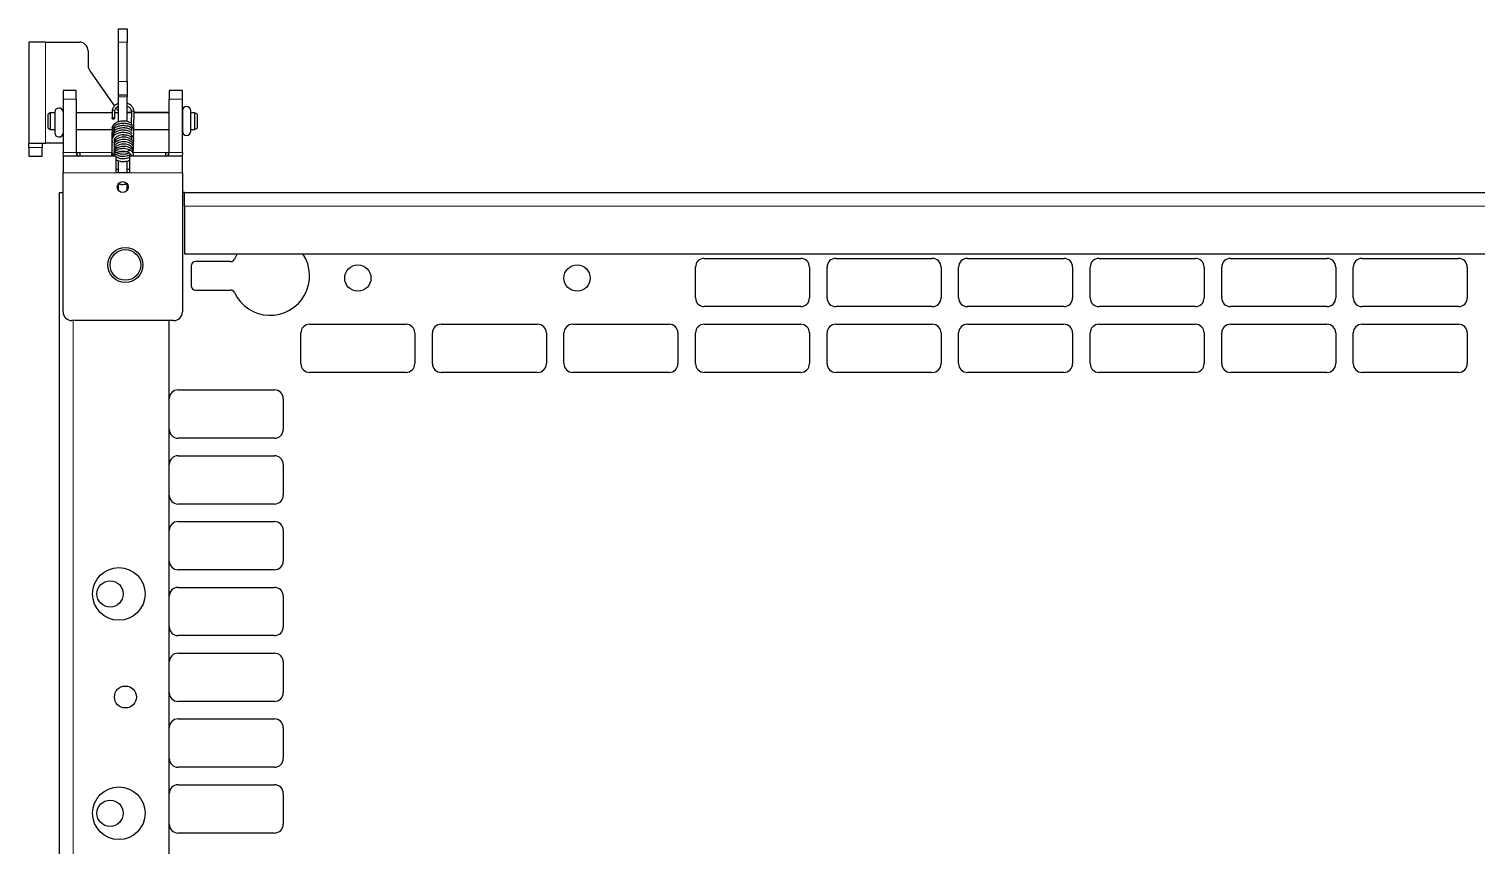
# Model space of a CAD drawing. Header units: millimetres. Extents: x -1039 to 1236, y -456 to 1988.
# Drawn here: x 278.2 to 608.2, y 1691.3 to 1877.4 of the extents above; entities that cross this region are included whole.
import ezdxf

# ---------------------------------------------------------------- set-up
doc = ezdxf.new("R2010")
doc.units = ezdxf.units.MM

msp = doc.modelspace()

# ---------------------------------------------------------------- linework, layer by layer
at = {"color": 7, "linetype": 'Continuous', "lineweight": 25}
for p, q in [((298.63, 1877.36), (300.63, 1877.36)), ((298.63, 1874.36), (298.63, 1877.36)), ((300.63, 1877.36), (300.63, 1874.36)), ((282.03, 1874.36), (278.23, 1874.36)), ((278.23, 1874.36), (278.23, 1851.36)), ((282.03, 1874.36), (289.73, 1874.36)), ((291.73, 1872.36), (291.73, 1868.99)), ((298.63, 1865.36), (298.63, 1874.36)), ((300.63, 1865.36), (300.63, 1874.36)), ((292.09, 1867.85), (297.73, 1859.79)), ((298.63, 1862.36), (298.63, 1865.36)), ((300.63, 1865.36), (300.63, 1862.36)), ((289.03, 1863.36), (286.03, 1863.36)), ((286.03, 1863.36), (286.03, 1861.36)), ((286.03, 1861.36), (286.03, 1849.16)), ((289.03, 1861.36), (289.03, 1863.36)), ((289.03, 1861.36), (289.03, 1849.16)), ((298.63, 1862.36), (300.63, 1862.36)), ((298.63, 1861.86), (298.63, 1862.36)), ((298.63, 1856.18), (298.63, 1861.86)), ((300.63, 1862.36), (300.63, 1861.86)), ((300.63, 1856.26), (300.63, 1861.86)), ((310.23, 1863.36), (310.23, 1861.36)), ((313.23, 1863.36), (310.23, 1863.36)), ((310.23, 1849.16), (310.23, 1861.36)), ((313.23, 1861.36), (313.23, 1863.36)), ((313.23, 1849.16), (313.23, 1861.36)), ((283.08, 1858.26), (282.58, 1857.97)), ((282.58, 1854.75), (282.58, 1857.97)), ((284.13, 1858.26), (283.08, 1858.26)), ((283.08, 1858.26), (283.08, 1854.46)), ((284.13, 1858.39), (284.13, 1853.69)), ((297.2, 1858.26), (289.03, 1858.26)), ((297.2, 1858.6), (297.18, 1856.99)), ((297.78, 1856.99), (297.8, 1858.59)), ((298.63, 1858.26), (297.8, 1858.26)), ((300.63, 1858.36), (301.6, 1858.36)), ((301.6, 1858.26), (300.63, 1858.26)), ((301.6, 1858.47), (301.56, 1855.82)), ((302.16, 1855.21), (302.2, 1858.46)), ((302.2, 1858.36), (310.23, 1858.36)), ((310.23, 1858.26), (302.2, 1858.26)), ((313.23, 1858.74), (313.23, 1854.04)), ((313.23, 1858.26), (313.23, 1858.26)), ((315.13, 1854.04), (315.13, 1858.74)), ((316.08, 1858.26), (315.13, 1858.26)), ((316.58, 1857.97), (316.08, 1858.26)), ((316.08, 1854.46), (316.08, 1858.26)), ((316.58, 1857.97), (316.58, 1854.75)), ((282.58, 1854.75), (283.08, 1854.46)), ((302.17, 1854.78), (302.12, 1855.19)), ((302.16, 1854.72), (302.17, 1854.78)), ((316.08, 1854.46), (316.58, 1854.75)), ((278.23, 1851.36), (282.03, 1851.36)), ((278.23, 1850.36), (278.23, 1851.36)), ((281.23, 1851.36), (281.23, 1850.36)), ((286.03, 1851.36), (282.03, 1851.36)), ((283.08, 1854.46), (284.13, 1854.46)), ((289.03, 1854.46), (297.19, 1854.46)), ((297.91, 1852.15), (297.81, 1852.28)), ((298.31, 1851.78), (298.19, 1851.86)), ((301.66, 1853.02), (301.9, 1852.78)), ((302.09, 1854.46), (310.23, 1854.46)), ((313.23, 1854.46), (313.23, 1854.46)), ((315.13, 1854.46), (316.08, 1854.46)), ((278.23, 1850.36), (278.23, 1848.36)), ((278.23, 1848.36), (281.23, 1848.36)), ((281.23, 1848.36), (281.23, 1850.36)), ((286.03, 1848.36), (286.03, 1844.56)), ((298.13, 1848.36), (286.03, 1848.36)), ((289.03, 1849.16), (289.83, 1849.16)), ((289.83, 1849.16), (289.83, 1848.36)), ((297.19, 1848.86), (297.08, 1848.47)), ((297.08, 1848.47), (297.08, 1848.41)), ((297.08, 1848.41), (297.08, 1848.36)), ((297.68, 1848.43), (297.73, 1848.62)), ((297.68, 1848.37), (297.68, 1848.43)), ((298.13, 1844.56), (298.13, 1848.36)), ((313.23, 1848.36), (301.13, 1848.36)), ((301.13, 1848.36), (301.13, 1844.56)), ((309.43, 1848.36), (309.43, 1849.16)), ((309.43, 1849.16), (310.23, 1849.16)), ((313.23, 1844.56), (313.23, 1848.36)), ((298.13, 1845.36), (298.63, 1845.36)), ((298.63, 1844.56), (298.63, 1847.32)), ((300.63, 1844.56), (300.63, 1847.26)), ((300.63, 1845.36), (301.13, 1845.36)), ((286.03, 1812.86), (286.03, 1844.56)), ((301.13, 1844.56), (298.13, 1844.56)), ((298.63, 1840.56), (298.63, 1842.06)), ((300.63, 1840.56), (300.63, 1842.06)), ((313.23, 1844.56), (313.23, 1812.86)), ((285.23, 1840.06), (286.03, 1840.06)), ((285.23, -242.94), (285.23, 1840.06)), ((313.73, 1840.06), (313.23, 1840.06)), ((313.73, 1840.07), (1142.73, 1840.07)), ((313.73, 1836.97), (313.73, 1840.07)), ((313.73, 1836.97), (313.73, 1826.07)), ((313.73, 1826.07), (1142.73, 1826.07)), ((325.75, 1826.07), (325.08, 1824.9)), ((432.23, 1825.06), (454.23, 1825.06)), ((462.23, 1825.06), (484.23, 1825.06)), ((492.23, 1825.06), (514.23, 1825.06)), ((522.23, 1825.06), (544.23, 1825.06)), ((552.23, 1825.06), (574.23, 1825.06)), ((582.23, 1825.06), (604.23, 1825.06)), ((315.23, 1823.32), (315.23, 1818.82)), ((324.18, 1824.32), (316.23, 1824.32)), ((430.23, 1816.06), (430.23, 1823.06)), ((456.23, 1823.06), (456.23, 1816.06)), ((460.23, 1816.06), (460.23, 1823.06)), ((486.23, 1823.06), (486.23, 1816.06)), ((490.23, 1816.06), (490.23, 1823.06)), ((516.23, 1823.06), (516.23, 1816.06)), ((520.23, 1816.06), (520.23, 1823.06)), ((546.23, 1823.06), (546.23, 1816.06)), ((550.23, 1816.06), (550.23, 1823.06)), ((576.23, 1823.06), (576.23, 1816.06)), ((580.23, 1816.06), (580.23, 1823.06)), ((606.23, 1823.06), (606.23, 1816.06)), ((316.23, 1817.82), (324.18, 1817.82)), ((454.23, 1814.06), (432.23, 1814.06)), ((484.23, 1814.06), (462.23, 1814.06)), ((514.23, 1814.06), (492.23, 1814.06)), ((544.23, 1814.06), (522.23, 1814.06)), ((574.23, 1814.06), (552.23, 1814.06)), ((604.23, 1814.06), (582.23, 1814.06)), ((311.23, 1810.86), (288.03, 1810.86)), ((310.23, -242.94), (310.23, 1810.86)), ((342.23, 1810.06), (364.23, 1810.06)), ((372.23, 1810.06), (394.23, 1810.06)), ((402.23, 1810.06), (424.23, 1810.06)), ((432.23, 1810.06), (454.23, 1810.06)), ((462.23, 1810.06), (484.23, 1810.06)), ((492.23, 1810.06), (514.23, 1810.06)), ((522.23, 1810.06), (544.23, 1810.06)), ((552.23, 1810.06), (574.23, 1810.06)), ((582.23, 1810.06), (604.23, 1810.06)), ((340.23, 1801.06), (340.23, 1808.06)), ((366.23, 1808.06), (366.23, 1801.06)), ((370.23, 1801.06), (370.23, 1808.06)), ((396.23, 1808.06), (396.23, 1801.06)), ((400.23, 1801.06), (400.23, 1808.06)), ((426.23, 1808.06), (426.23, 1801.06)), ((430.23, 1801.06), (430.23, 1808.06)), ((456.23, 1808.06), (456.23, 1801.06)), ((460.23, 1801.06), (460.23, 1808.06)), ((486.23, 1808.06), (486.23, 1801.06)), ((490.23, 1801.06), (490.23, 1808.06)), ((516.23, 1808.06), (516.23, 1801.06)), ((520.23, 1801.06), (520.23, 1808.06)), ((546.23, 1808.06), (546.23, 1801.06)), ((550.23, 1801.06), (550.23, 1808.06)), ((576.23, 1808.06), (576.23, 1801.06)), ((580.23, 1801.06), (580.23, 1808.06)), ((606.23, 1808.06), (606.23, 1801.06)), ((364.23, 1799.06), (342.23, 1799.06)), ((394.23, 1799.06), (372.23, 1799.06)), ((424.23, 1799.06), (402.23, 1799.06)), ((454.23, 1799.06), (432.23, 1799.06)), ((484.23, 1799.06), (462.23, 1799.06)), ((514.23, 1799.06), (492.23, 1799.06)), ((544.23, 1799.06), (522.23, 1799.06)), ((574.23, 1799.06), (552.23, 1799.06)), ((604.23, 1799.06), (582.23, 1799.06)), ((312.23, 1795.06), (334.23, 1795.06)), ((336.23, 1793.06), (336.23, 1786.06)), ((334.23, 1784.06), (312.23, 1784.06)), ((312.23, 1780.06), (334.23, 1780.06)), ((336.23, 1778.06), (336.23, 1771.06)), ((334.23, 1769.06), (312.23, 1769.06)), ((312.23, 1765.06), (334.23, 1765.06)), ((336.23, 1763.06), (336.23, 1756.06)), ((334.23, 1754.06), (312.23, 1754.06)), ((312.23, 1750.06), (334.23, 1750.06)), ((336.23, 1748.06), (336.23, 1741.06)), ((334.23, 1739.06), (312.23, 1739.06)), ((312.23, 1735.06), (334.23, 1735.06)), ((336.23, 1733.06), (336.23, 1726.06)), ((334.23, 1724.06), (312.23, 1724.06)), ((312.23, 1720.06), (334.23, 1720.06)), ((336.23, 1718.06), (336.23, 1711.06)), ((334.23, 1709.06), (312.23, 1709.06)), ((312.23, 1705.06), (334.23, 1705.06)), ((336.23, 1703.06), (336.23, 1696.06)), ((334.23, 1694.06), (312.23, 1694.06))]:
    msp.add_line(p, q, dxfattribs=at)
at = {"color": 8, "linetype": 'Continuous', "lineweight": 18}
for p, q in [((282.03, 1874.36), (282.03, 1851.36)), ((300.63, 1874.36), (298.63, 1874.36)), ((298.63, 1865.36), (300.63, 1865.36)), ((286.03, 1861.36), (289.03, 1861.36)), ((300.63, 1861.86), (298.63, 1861.86)), ((310.23, 1861.36), (313.23, 1861.36)), ((301.69, 1854.55), (301.74, 1854.52)), ((281.23, 1850.36), (278.23, 1850.36)), ((289.03, 1849.16), (286.03, 1849.16)), ((289.83, 1849.16), (297.13, 1849.16)), ((297.67, 1848.36), (297.68, 1848.42)), ((302.09, 1849.16), (309.43, 1849.16)), ((310.23, 1849.16), (313.23, 1849.16)), ((286.03, 1844.56), (298.13, 1844.56)), ((301.13, 1844.56), (313.23, 1844.56)), ((313.73, 1836.97), (1142.73, 1836.97)), ((288.33, -242.94), (288.33, 1810.86))]:
    msp.add_line(p, q, dxfattribs=at)
at = {"color": 8, "linetype": 'Continuous', "lineweight": 18, "flags": 128}
for points in [[(297.2, 1858.6), (297.2, 1858.61), (297.23, 1858.67), (297.3, 1858.73), (297.4, 1858.77), (297.51, 1858.78)], [(297.51, 1858.78), (297.63, 1858.76), (297.72, 1858.72), (297.78, 1858.66), (297.8, 1858.59)], [(301.91, 1858.64), (301.8, 1858.63), (301.7, 1858.6), (301.63, 1858.54), (301.6, 1858.47), (301.6, 1858.47)], [(302.2, 1858.46), (302.18, 1858.52), (302.12, 1858.58), (302.02, 1858.62), (301.91, 1858.64)], [(301.57, 1854.81), (301.57, 1854.81), (301.58, 1854.75)], [(301.86, 1855.02), (301.75, 1855.01), (301.69, 1855)], [(297.08, 1848.47), (297.08, 1848.46), (297.1, 1848.36)], [(297.08, 1848.41), (297.08, 1848.4), (297.08, 1848.36)]]:
    msp.add_lwpolyline(points, dxfattribs=at)
at = {"color": 7, "linetype": 'Continuous', "lineweight": 25, "flags": 128}
for points in [[(297.49, 1857.17), (297.61, 1857.15), (297.7, 1857.11), (297.76, 1857.05), (297.78, 1856.98), (297.75, 1856.91), (297.69, 1856.86), (297.59, 1856.82), (297.47, 1856.81), (297.36, 1856.83), (297.26, 1856.87), (297.2, 1856.93), (297.18, 1857), (297.21, 1857.07), (297.28, 1857.12), (297.38, 1857.16), (297.49, 1857.17)], [(301.75, 1854.86), (301.83, 1854.86), (301.94, 1854.89), (302.04, 1854.95), (302.1, 1855.03), (302.13, 1855.13), (302.1, 1855.22), (302.04, 1855.29), (301.95, 1855.33), (301.83, 1855.34), (301.83, 1855.34)], [(299.7, 1852.65), (299.7, 1852.7), (299.7, 1852.76)], [(286.12, 1848.36), (286.1, 1848.42), (286.03, 1849.16)], [(302.03, 1848.92), (302.09, 1849.16), (302.03, 1849.47), (301.86, 1849.77), (301.39, 1850.19), (300.93, 1850.41), (300.29, 1850.57), (299.36, 1850.59), (298.77, 1850.45), (298.14, 1850.14), (297.85, 1849.9), (297.65, 1849.58), (297.59, 1849.26), (297.63, 1849.03), (297.63, 1849.03)], [(302.03, 1849.44), (302.1, 1849.68), (302.03, 1849.99), (301.87, 1850.29), (301.4, 1850.71), (300.94, 1850.93), (300.3, 1851.09), (299.37, 1851.11), (298.79, 1850.98), (298.15, 1850.67), (297.87, 1850.42), (297.66, 1850.1), (297.6, 1849.78), (297.64, 1849.56), (297.64, 1849.56)], [(313.23, 1849.16), (313.16, 1848.42), (313.15, 1848.36)]]:
    msp.add_lwpolyline(points, dxfattribs=at)
at = {"color": 7, "linetype": 'Continuous', "lineweight": 25}
for centre, radius in [((299.63, 1841.31), 1.25), ((300.23, 1823.56), 4), ((300.23, 1823.56), 3.5), ((353.23, 1820.57), 3), ((403.23, 1820.57), 3), ((298.73, 1748.56), 6), ((296.73, 1748.56), 3), ((300.23, 1725.06), 2.5), ((298.73, 1698.56), 6), ((296.73, 1698.56), 3)]:
    msp.add_circle(centre, radius, dxfattribs=at)
for centre, radius, start, end in [((289.73, 1872.36), 2, 0, 90), ((293.73, 1868.99), 2, 180, 214.992), ((285.08, 1858.39), 0.95, 3.5614, 180), ((299.77, 1860.36), 2, 214.992, 235.204), ((314.18, 1858.74), 0.95, 0, 180), ((285.08, 1853.69), 0.95, 180, 356.4386), ((314.18, 1854.04), 0.95, 180, 0), ((289.83, 1849.16), 0.8, 180, 270), ((309.43, 1849.16), 0.8, 270, 0), ((333.23, 1821.07), 9, 205.1507, 33.749), ((432.23, 1823.06), 2, 90, 180), ((454.23, 1823.06), 2, 0, 90), ((462.23, 1823.06), 2, 90, 180), ((484.23, 1823.06), 2, 0, 90), ((492.23, 1823.06), 2, 90, 180), ((514.23, 1823.06), 2, 0, 90), ((522.23, 1823.06), 2, 90, 180), ((544.23, 1823.06), 2, 0, 90), ((552.23, 1823.06), 2, 90, 180), ((574.23, 1823.06), 2, 0, 90), ((582.23, 1823.06), 2, 90, 180), ((604.23, 1823.06), 2, 0, 90), ((316.23, 1823.32), 1, 90, 180), ((324.18, 1825.32), 1, 270, 334.8493), ((316.23, 1818.82), 1, 180, 270), ((324.18, 1816.82), 1, 25.1507, 90), ((432.23, 1816.06), 2, 180, 270), ((454.23, 1816.06), 2, 270, 0), ((462.23, 1816.06), 2, 180, 270), ((484.23, 1816.06), 2, 270, 0), ((492.23, 1816.06), 2, 180, 270), ((514.23, 1816.06), 2, 270, 0), ((522.23, 1816.06), 2, 180, 270), ((544.23, 1816.06), 2, 270, 0), ((552.23, 1816.06), 2, 180, 270), ((574.23, 1816.06), 2, 270, 0), ((582.23, 1816.06), 2, 180, 270), ((604.23, 1816.06), 2, 270, 0), ((288.03, 1812.86), 2, 180, 270), ((311.23, 1812.86), 2, 270, 0), ((342.23, 1808.06), 2, 90, 180), ((364.23, 1808.06), 2, 0, 90), ((372.23, 1808.06), 2, 90, 180), ((394.23, 1808.06), 2, 0, 90), ((402.23, 1808.06), 2, 90, 180), ((424.23, 1808.06), 2, 0, 90), ((432.23, 1808.06), 2, 90, 180), ((454.23, 1808.06), 2, 0, 90), ((462.23, 1808.06), 2, 90, 180), ((484.23, 1808.06), 2, 0, 90), ((492.23, 1808.06), 2, 90, 180), ((514.23, 1808.06), 2, 0, 90), ((522.23, 1808.06), 2, 90, 180), ((544.23, 1808.06), 2, 0, 90), ((552.23, 1808.06), 2, 90, 180), ((574.23, 1808.06), 2, 0, 90), ((582.23, 1808.06), 2, 90, 180), ((604.23, 1808.06), 2, 0, 90), ((342.23, 1801.06), 2, 180, 270), ((364.23, 1801.06), 2, 270, 0), ((372.23, 1801.06), 2, 180, 270), ((394.23, 1801.06), 2, 270, 0), ((402.23, 1801.06), 2, 180, 270), ((424.23, 1801.06), 2, 270, 0), ((432.23, 1801.06), 2, 180, 270), ((454.23, 1801.06), 2, 270, 0), ((462.23, 1801.06), 2, 180, 270), ((484.23, 1801.06), 2, 270, 0), ((492.23, 1801.06), 2, 180, 270), ((514.23, 1801.06), 2, 270, 0), ((522.23, 1801.06), 2, 180, 270), ((544.23, 1801.06), 2, 270, 0), ((552.23, 1801.06), 2, 180, 270), ((574.23, 1801.06), 2, 270, 0), ((582.23, 1801.06), 2, 180, 270), ((604.23, 1801.06), 2, 270, 0), ((312.23, 1793.06), 2, 90, 180), ((334.23, 1793.06), 2, 0, 90), ((312.23, 1786.06), 2, 180, 270), ((334.23, 1786.06), 2, 270, 0), ((312.23, 1778.06), 2, 90, 180), ((334.23, 1778.06), 2, 0, 90), ((312.23, 1771.06), 2, 180, 270), ((334.23, 1771.06), 2, 270, 0), ((312.23, 1763.06), 2, 90, 180), ((334.23, 1763.06), 2, 0, 90), ((312.23, 1756.06), 2, 180, 270), ((334.23, 1756.06), 2, 270, 0), ((312.23, 1748.06), 2, 90, 180), ((334.23, 1748.06), 2, 0, 90), ((312.23, 1741.06), 2, 180, 270), ((334.23, 1741.06), 2, 270, 0), ((312.23, 1733.06), 2, 90, 180), ((334.23, 1733.06), 2, 0, 90), ((312.23, 1726.06), 2, 180, 270), ((334.23, 1726.06), 2, 270, 0), ((312.23, 1718.06), 2, 90, 180), ((334.23, 1718.06), 2, 0, 90), ((312.23, 1711.06), 2, 180, 270), ((334.23, 1711.06), 2, 270, 0), ((312.23, 1703.06), 2, 90, 180), ((334.23, 1703.06), 2, 0, 90), ((312.23, 1696.06), 2, 180, 270), ((334.23, 1696.06), 2, 270, 0)]:
    msp.add_arc(centre, radius, start, end, dxfattribs=at)
at = {"color": 8, "linetype": 'Continuous', "lineweight": 18}
for centre, radius, start, end in [((301.93, 1854.81), 0.235, 292.4775, 353.5864), ((301.93, 1854.75), 0.233, 295.0586, 353.6892), ((293.03, 1853.14), 6.7, 355.8494, 0.6968)]:
    msp.add_arc(centre, radius, start, end, dxfattribs=at)
at = {"color": 7, "linetype": 'Continuous', "lineweight": 25}
for points, knots in [([(298.63, 1860.4), (298.4, 1860.3), (297.91, 1860.09), (297.42, 1859.51), (297.22, 1858.97), (297.21, 1858.67), (297.2, 1858.6)], [0, 0, 0, 0, 0.28163, 0.611733, 0.91388, 1, 1, 1, 1]), ([(297.8, 1858.59), (297.81, 1858.68), (297.83, 1858.97), (298.08, 1859.37), (298.4, 1859.69), (298.62, 1859.76), (298.63, 1859.76)], [0, 0, 0, 0, 0.199495, 0.615994, 0.97988, 1, 1, 1, 1]), ([(302.2, 1858.46), (302.19, 1858.6), (302.17, 1858.98), (301.88, 1859.58), (301.34, 1860.13), (300.85, 1860.32), (300.63, 1860.41)], [0, 0, 0, 0, 0.166571, 0.458626, 0.753148, 1, 1, 1, 1]), ([(300.63, 1859.79), (300.82, 1859.68), (301.2, 1859.46), (301.54, 1858.97), (301.58, 1858.63), (301.6, 1858.47)], [0, 0, 0, 0, 0.334702, 0.673778, 1, 1, 1, 1]), ([(301.68, 1854.06), (301.68, 1854.07), (301.67, 1854.21), (301.44, 1854.39), (301.04, 1854.59), (300.44, 1854.76), (299.61, 1854.84), (298.7, 1854.69), (298, 1854.39), (297.5, 1854), (297.19, 1853.51), (297.08, 1853.08), (297.18, 1852.84), (297.2, 1852.8)], [0, 0, 0, 0, 0.01216, 0.101705, 0.185092, 0.258803, 0.395126, 0.533858, 0.648935, 0.741771, 0.850277, 0.976194, 1, 1, 1, 1]), ([(301.69, 1854.55), (301.69, 1854.58), (301.68, 1854.72), (301.45, 1854.91), (301.05, 1855.11), (300.45, 1855.28), (299.62, 1855.36), (298.71, 1855.21), (298.01, 1854.91), (297.51, 1854.53), (297.2, 1854.04), (297.09, 1853.6), (297.19, 1853.36), (297.21, 1853.32)], [0, 0, 0, 0, 0.018557, 0.107455, 0.190261, 0.263476, 0.398793, 0.536541, 0.650831, 0.742973, 0.850698, 0.975752, 1, 1, 1, 1]), ([(301.69, 1855.15), (301.62, 1855.25), (301.48, 1855.44), (301.06, 1855.63), (300.46, 1855.8), (299.63, 1855.88), (298.72, 1855.73), (298.02, 1855.44), (297.52, 1855.05), (297.21, 1854.56), (297.1, 1854.13), (297.2, 1853.89), (297.22, 1853.85)], [0, 0, 0, 0, 0.09051, 0.17484, 0.249419, 0.387171, 0.527437, 0.643845, 0.737635, 0.847318, 0.974687, 1, 1, 1, 1]), ([(301.72, 1855.48), (301.72, 1855.54), (301.72, 1855.73), (301.47, 1855.95), (301.08, 1856.15), (300.47, 1856.32), (299.65, 1856.4), (298.73, 1856.26), (298.03, 1855.96), (297.53, 1855.58), (297.21, 1855.09), (297.1, 1854.65), (297.21, 1854.41), (297.22, 1854.37)], [0, 0, 0, 0, 0.0454662, 0.1317959, 0.2122513, 0.2834208, 0.4147909, 0.548597, 0.659672, 0.7491074, 0.8537284, 0.9752601, 1, 1, 1, 1]), ([(302.11, 1854.06), (302.11, 1854.07), (302.22, 1854.25), (302.17, 1854.46), (302.11, 1854.65)], [0, 0, 0, 0, 0.047565, 1, 1, 1, 1]), ([(302.15, 1854.57), (302.15, 1854.58), (302.15, 1854.59), (302.15, 1854.61), (302.16, 1854.65), (302.16, 1854.69), (302.16, 1854.72)], [0, 0, 0, 0, 0.069657, 0.179065, 0.357219, 1, 1, 1, 1]), ([(301.67, 1853.54), (301.67, 1853.55), (301.66, 1853.69), (301.43, 1853.87), (301.03, 1854.07), (300.42, 1854.23), (299.6, 1854.31), (298.69, 1854.16), (297.99, 1853.86), (297.49, 1853.48), (297.18, 1852.99), (297.08, 1852.55), (297.18, 1852.32), (297.19, 1852.28)], [0, 0, 0, 0, 0.012323, 0.101921, 0.185336, 0.259055, 0.395479, 0.534273, 0.649375, 0.742289, 0.850854, 0.976799, 1, 1, 1, 1]), ([(297.21, 1851.45), (297.18, 1851.34), (297.11, 1851.11), (297.09, 1850.86), (297.15, 1850.74), (297.15, 1850.73)], [0, 0, 0, 0, 0.484821, 0.957201, 1, 1, 1, 1]), ([(301.7, 1852.7), (301.7, 1852.83), (301.71, 1853.08), (301.43, 1853.35), (301.02, 1853.54), (300.41, 1853.71), (299.59, 1853.79), (298.68, 1853.64), (297.98, 1853.34), (297.49, 1852.95), (297.17, 1852.46), (297.08, 1851.92), (297.24, 1851.59), (297.31, 1851.45)], [0, 0, 0, 0, 0.081182, 0.159516, 0.232425, 0.296844, 0.416137, 0.537465, 0.638059, 0.719312, 0.814225, 0.924295, 1, 1, 1, 1]), ([(297.22, 1851.98), (297.18, 1851.86), (297.12, 1851.63), (297.1, 1851.39), (297.16, 1851.27), (297.16, 1851.26)], [0, 0, 0, 0, 0.48109, 0.954437, 1, 1, 1, 1]), ([(302.04, 1849.97), (302.07, 1850.05), (302.14, 1850.23), (302.05, 1850.51), (301.86, 1850.88), (301.48, 1851.22), (300.93, 1851.48), (300.25, 1851.65), (299.49, 1851.68), (298.75, 1851.51), (298.23, 1851.26), (297.86, 1850.95), (297.64, 1850.62), (297.62, 1850.41), (297.61, 1850.31)], [0, 0, 0, 0, 0.054496, 0.124427, 0.194571, 0.309343, 0.391982, 0.491793, 0.626095, 0.711822, 0.814784, 0.873623, 0.93617, 1, 1, 1, 1]), ([(299.74, 1852.67), (299.63, 1852.68), (299.32, 1852.7), (298.77, 1852.55), (298.25, 1852.32), (297.88, 1852), (297.66, 1851.68), (297.61, 1851.33), (297.64, 1851.19), (297.66, 1851.12)], [0, 0, 0, 0, 0.09772, 0.274416, 0.486418, 0.607625, 0.736513, 0.868082, 1, 1, 1, 1]), ([(302.05, 1850.49), (302.08, 1850.57), (302.14, 1850.75), (302.06, 1851.03), (301.87, 1851.4), (301.49, 1851.74), (300.94, 1852), (300.26, 1852.17), (299.5, 1852.21), (298.76, 1852.03), (298.24, 1851.79), (297.87, 1851.47), (297.65, 1851.15), (297.63, 1850.94), (297.62, 1850.83)], [0, 0, 0, 0, 0.053737, 0.123713, 0.193916, 0.308817, 0.391499, 0.491371, 0.625802, 0.711613, 0.814624, 0.873504, 0.936106, 1, 1, 1, 1]), ([(299.72, 1853.21), (299.62, 1853.21), (299.32, 1853.21), (298.79, 1853.07), (298.26, 1852.84), (297.89, 1852.52), (297.67, 1852.2), (297.61, 1851.86), (297.65, 1851.72), (297.67, 1851.65)], [0, 0, 0, 0, 0.089768, 0.267835, 0.481373, 0.603484, 0.733355, 0.865947, 1, 1, 1, 1]), ([(297.93, 1851.59), (297.87, 1851.65), (297.71, 1851.84), (297.69, 1852.15), (297.84, 1852.34), (297.89, 1852.41)], [0, 0, 0, 0, 0.243385, 0.737072, 1, 1, 1, 1]), ([(297.78, 1851.8), (297.97, 1851.82), (298.29, 1851.86), (298.56, 1851.94), (298.7, 1851.97), (298.7, 1851.97)], [0, 0, 0, 0, 0.60841, 0.994755, 1, 1, 1, 1]), ([(301.67, 1852.34), (301.67, 1852.41), (301.67, 1852.61), (301.41, 1852.83), (301.01, 1853.02), (300.45, 1853.19), (299.99, 1853.19), (299.72, 1853.19)], [0, 0, 0, 0, 0.1225832, 0.3394418, 0.5412298, 0.7194814, 1, 1, 1, 1]), ([(302.05, 1851.01), (302.08, 1851.09), (302.15, 1851.27), (302.07, 1851.55), (301.88, 1851.92), (301.5, 1852.26), (300.95, 1852.52), (300.38, 1852.69), (299.94, 1852.68), (299.74, 1852.67)], [0, 0, 0, 0, 0.091652, 0.212796, 0.334357, 0.533368, 0.676495, 0.849386, 1, 1, 1, 1]), ([(302.06, 1851.95), (302.08, 1851.97), (302.19, 1852.16), (302.14, 1852.37), (302.09, 1852.56)], [0, 0, 0, 0, 0.111112, 1, 1, 1, 1]), ([(302.08, 1851.46), (302.08, 1851.47), (302.19, 1851.65), (302.13, 1851.85), (302.08, 1852.04)], [0, 0, 0, 0, 0.056112, 1, 1, 1, 1]), ([(302.09, 1852.5), (302.09, 1852.51), (302.2, 1852.69), (302.15, 1852.89), (302.09, 1853.08)], [0, 0, 0, 0, 0.056483, 1, 1, 1, 1]), ([(302.1, 1853.54), (302.11, 1853.55), (302.22, 1853.73), (302.16, 1853.93), (302.11, 1854.13)], [0, 0, 0, 0, 0.05051, 1, 1, 1, 1]), ([(302.1, 1853.02), (302.1, 1853.03), (302.21, 1853.21), (302.15, 1853.41), (302.1, 1853.6)], [0, 0, 0, 0, 0.053483, 1, 1, 1, 1]), ([(297.18, 1849.36), (297.15, 1849.24), (297.08, 1849.01), (297.07, 1848.76), (297.12, 1848.65), (297.13, 1848.64)], [0, 0, 0, 0, 0.49851, 0.966043, 1, 1, 1, 1]), ([(297.2, 1850.41), (297.16, 1850.29), (297.1, 1850.06), (297.08, 1849.81), (297.14, 1849.7), (297.14, 1849.69)], [0, 0, 0, 0, 0.492222, 0.962666, 1, 1, 1, 1]), ([(297.2, 1850.93), (297.17, 1850.81), (297.1, 1850.58), (297.09, 1850.34), (297.14, 1850.22), (297.15, 1850.21)], [0, 0, 0, 0, 0.488531, 0.959944, 1, 1, 1, 1]), ([(297.19, 1849.89), (297.15, 1849.77), (297.08, 1849.53), (297.09, 1849.18), (297.22, 1848.95), (297.29, 1848.84)], [0, 0, 0, 0, 0.338516, 0.658996, 1, 1, 1, 1]), ([(297.19, 1848.86), (297.18, 1848.84), (297.16, 1848.79), (297.18, 1848.69), (297.25, 1848.6), (297.34, 1848.53), (297.42, 1848.51), (297.46, 1848.5)], [0, 0, 0, 0, 0.173265, 0.379948, 0.586632, 0.793316, 1, 1, 1, 1]), ([(302.01, 1848.36), (302.04, 1848.46), (302.12, 1848.65), (302.03, 1848.95), (301.83, 1849.32), (301.45, 1849.65), (300.9, 1849.92), (300.22, 1850.09), (299.46, 1850.11), (298.71, 1849.94), (298.19, 1849.69), (297.82, 1849.37), (297.62, 1849.06), (297.56, 1848.79), (297.59, 1848.7), (297.59, 1848.69)], [0, 0, 0, 0, 0.06326, 0.131732, 0.200371, 0.312593, 0.393538, 0.49128, 0.62266, 0.70652, 0.807385, 0.864987, 0.92619, 0.988621, 1, 1, 1, 1]), ([(297.92, 1848.37), (297.81, 1848.48), (297.7, 1848.61), (297.71, 1848.75), (297.71, 1848.76)], [0, 0, 0, 0, 0.928558, 1, 1, 1, 1]), ([(297.73, 1850.22), (297.93, 1850.24), (298.24, 1850.28), (298.54, 1850.37), (298.66, 1850.4)], [0, 0, 0, 0, 0.6205534, 1, 1, 1, 1]), ([(297.77, 1849.7), (297.95, 1849.72), (298.24, 1849.76), (298.53, 1849.84), (298.65, 1849.87)], [0, 0, 0, 0, 0.604168, 1, 1, 1, 1]), ([(301.38, 1848.85), (301.34, 1848.8), (301.26, 1848.67), (300.94, 1848.48), (300.45, 1848.3), (299.8, 1848.23), (299.14, 1848.29), (298.61, 1848.45), (298.2, 1848.65), (298.02, 1848.8), (297.92, 1848.89)], [0, 0, 0, 0, 0.095877, 0.202664, 0.342228, 0.499358, 0.641168, 0.779355, 0.877592, 1, 1, 1, 1]), ([(297.93, 1849.2), (298.05, 1849.22), (298.29, 1849.25), (298.61, 1849.34), (298.97, 1849.43), (299.35, 1849.49), (299.73, 1849.51), (300.12, 1849.49), (300.57, 1849.4), (300.99, 1849.23), (301.33, 1848.99), (301.5, 1848.72), (301.52, 1848.49), (301.42, 1848.38), (301.4, 1848.36)], [0, 0, 0, 0, 0.085549, 0.170167, 0.242071, 0.307318, 0.375707, 0.446194, 0.517122, 0.636296, 0.729377, 0.842931, 0.980728, 1, 1, 1, 1]), ([(301.13, 1848.09), (301.08, 1848.06), (300.9, 1847.94), (300.44, 1847.78), (299.8, 1847.71), (299.13, 1847.77), (298.61, 1847.93), (298.24, 1848.09), (298.11, 1848.21), (298.05, 1848.27)], [0, 0, 0, 0, 0.0819384, 0.2532688, 0.4461294, 0.6201505, 0.7897813, 0.910405, 1, 1, 1, 1]), ([(301.12, 1849.12), (301.07, 1849.09), (300.9, 1848.98), (300.45, 1848.83), (299.81, 1848.75), (299.14, 1848.82), (298.62, 1848.98), (298.29, 1849.12), (298.18, 1849.21), (298.15, 1849.24)], [0, 0, 0, 0, 0.076445, 0.257964, 0.462363, 0.646872, 0.826607, 0.954347, 1, 1, 1, 1]), ([(301.13, 1849.64), (301.08, 1849.61), (300.91, 1849.5), (300.45, 1849.35), (299.82, 1849.28), (299.27, 1849.32), (299.01, 1849.4), (298.94, 1849.42)], [0, 0, 0, 0, 0.108984, 0.363527, 0.650205, 0.909037, 1, 1, 1, 1]), ([(298.13, 1847.52), (298.27, 1847.45), (298.67, 1847.26), (299.44, 1847.12), (300.26, 1847.16), (300.83, 1847.27), (301.06, 1847.4), (301.13, 1847.43)], [0, 0, 0, 0, 0.1592399, 0.4398284, 0.7110637, 0.9138418, 1, 1, 1, 1]), ([(298.63, 1842.09), (298.66, 1842.08), (298.94, 1841.94), (299.59, 1841.91), (300.27, 1841.96), (300.58, 1842.12), (300.63, 1842.15)], [0, 0, 0, 0, 0.043311, 0.472271, 0.903851, 1, 1, 1, 1])]:
    msp.add_open_spline(points, degree=3, knots=knots, dxfattribs=at)
msp.add_open_spline([(297.46, 1848.5), (297.49, 1848.5), (297.57, 1848.49), (297.67, 1848.53), (297.73, 1848.6), (297.76, 1848.69), (297.73, 1848.79), (297.67, 1848.88), (297.61, 1848.92), (297.57, 1848.94)], degree=3, dxfattribs=at)

doc.saveas('drawing.dxf')
